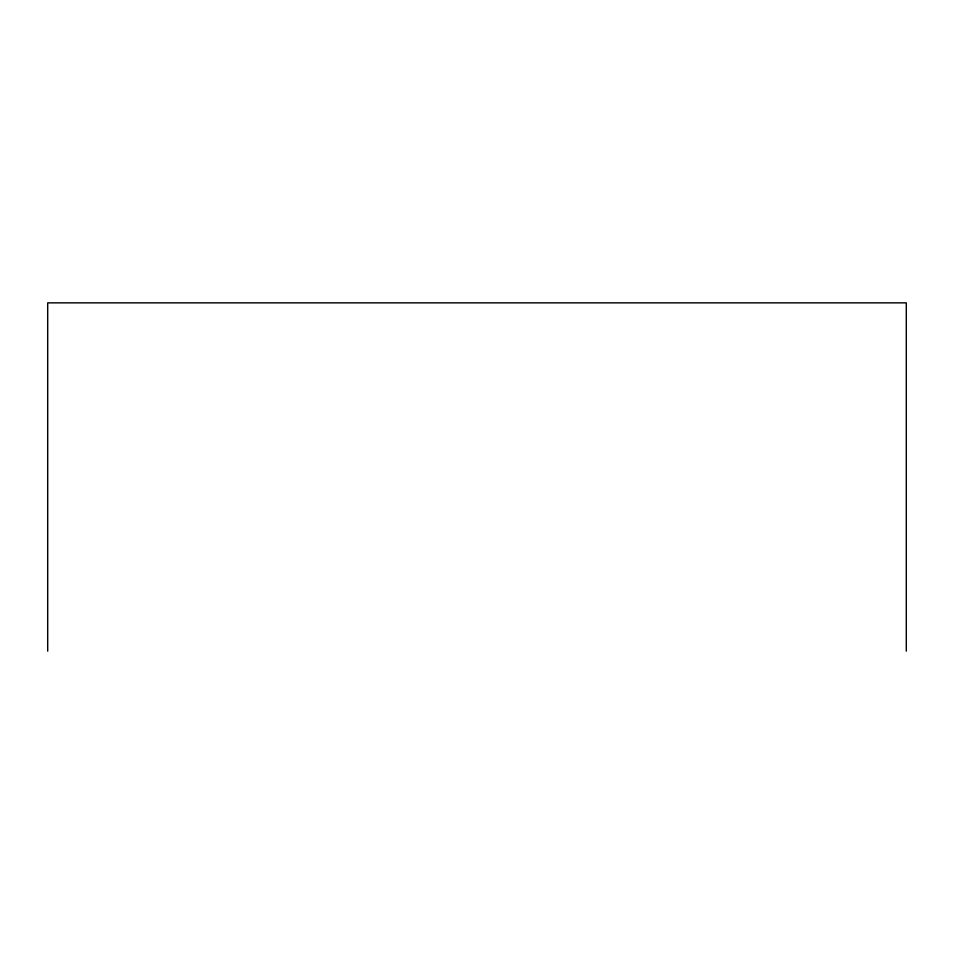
<?xml version="1.0" encoding="UTF-8"?>
<svg xmlns="http://www.w3.org/2000/svg" width="954" height="954" viewBox="0 0 954 954"><rect width="100%" height="100%" fill="white"/><g stroke="black" fill="none" stroke-linecap="round" stroke-linejoin="round"><path stroke-width="1.43" d="M906.3 651.141L906.3 302.859L47.7 302.859L47.7 651.141"/></g></svg>
